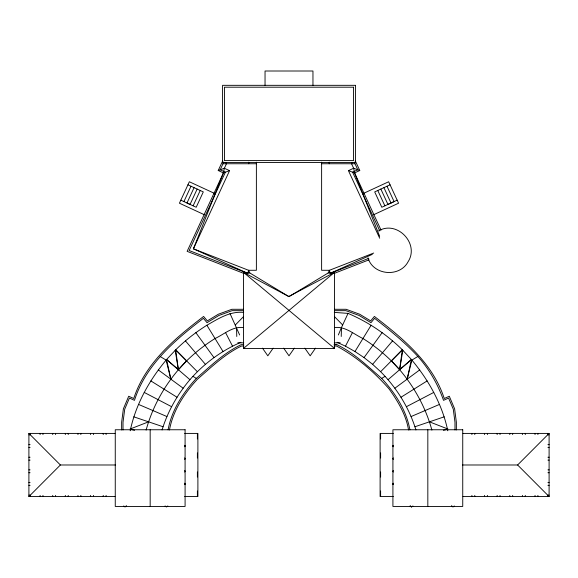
<?xml version="1.0" encoding="UTF-8"?>
<svg xmlns="http://www.w3.org/2000/svg" width="578" height="578" viewBox="0 0 578 578"><rect width="100%" height="100%" fill="white"/><g stroke="black" fill="none" stroke-linecap="round" stroke-linejoin="round"><path stroke-width="0.87" d="M289.412 296.406L289 296.651L243.454 272.332L243.454 348.462L334.546 348.462L334.546 272.332L332.849 272.332L328.167 272.982L289 296.651L249.833 272.982L243.454 272.332L334.546 348.462M341.23 336.483L341.482 327.502L348.05 313.384C368.244 321.989 386.718 334.438 402.375 349.82L411.392 359.494L399.629 369.71C414.549 387.217 425.841 407.88 431.889 430.104M334.438 318.023L334.532 316.679L342.66 324.973M402.31 349.813L399.629 369.71L391.364 360.903L402.31 349.813L380.635 371.705C396.804 387.946 409.224 408.01 415.929 429.953M402.808 350.34L399.629 369.71C389.03 357.565 376.646 347.038 362.962 338.52C353.823 334.272 345.145 325.992 334.438 327.596M247.969 273.423L248.562 270.28L256.379 270.28L256.379 162.172M247.29 273.119L193.413 248.815L223.419 172.909L224.38 168.249L226.468 163.747L225.615 162.418M168.082 429.888C171.63 410.279 182.951 392.83 196.318 378.402C210.45 366.163 224.112 352.753 241.185 344.654L243.728 344.654M169.455 430.003C172.981 410.712 184.144 393.567 197.286 379.37C211.245 367.305 224.698 354.039 241.532 346.02L243.945 346.02M447.791 430.755C442.351 404.701 428.912 380.476 411.883 360.101L411.428 359.53L407.165 379.154L411.883 360.101L417.887 356.46C429.23 369.255 437.907 384.189 443.514 400.337L448.579 398.061L453.275 409.173L454.987 422.272L454.987 429.981M130.209 430.755C135.649 404.701 149.088 380.476 166.117 360.101L166.572 359.53L189.931 379.681C203.889 363.663 221.36 350.694 240.896 342.292M146.111 430.104C153.235 403.993 167.519 380.006 186.607 360.874C195.256 352.428 204.785 344.929 215.038 338.52C224.177 334.272 232.855 325.992 243.569 327.596M162.071 429.953C167.699 411.485 177.446 394.377 189.931 379.681M338.361 334.958L341.482 327.502M223.722 162.172L222.992 163.747L256.379 163.747M183.912 201.57L191.007 186.232M194.078 187.648L186.983 202.986L190.054 204.41L197.149 189.071M193.124 205.833L200.219 190.494M249.833 272.982L248.562 270.28L193.413 248.815L229.567 170.655L223.419 172.909L218.231 170.517L222.747 160.735M223.744 162.129L220.196 169.787L225.391 172.186L189.151 250.534L247.268 273.148M223.419 172.909L187.135 251.343L243.49 273.278M328.167 272.982L329.438 270.28L373.72 253.041M185.09 483.634L184.599 484.646L185.437 483.93L184.599 483.208M337.104 342.292L345.471 346.179L352.436 332.596M380.635 371.705L372.608 364.328L364.039 357.587L354.971 351.525L371.119 325.241M352.385 162.418L351.532 163.747L353.62 168.249L354.581 172.909L379.638 236.301M273.17 348.144L267.824 355.817L262.477 348.144M294.346 348.144L289 355.817L283.654 348.144M315.523 348.144L310.176 355.817L304.83 348.144M364.039 357.587L382.159 332.625M243.569 310.653L232.132 310.653L218.939 315.458L207.032 322.669L203.413 318.334C174.917 340.102 145.656 364.906 134.486 400.337L129.421 398.061L124.725 409.173L123.013 422.272L123.013 429.981M372.608 364.328L392.599 340.832M175.199 350.34L178.371 369.71L175.69 349.813L186.636 360.903L178.371 369.71L166.608 359.494L175.69 349.813C185.155 340.493 195.631 332.292 206.881 325.241C218.296 318.709 229.914 311.072 243.678 312.395M235.34 324.973L243.468 316.679L243.562 318.023M114.964 496.56L28.9 496.56L60.387 464.987L115.513 464.987M462.487 464.987L517.613 464.987L549.1 433.413L463.036 433.413M388.076 379.681L411.428 359.53M184.599 446.758L185.437 446.043L184.599 445.32L185.09 445.739M184.599 459.387L185.437 458.672L184.599 457.949M184.599 472.016L185.437 471.301L184.599 470.579M393.401 445.32L392.563 446.043L393.401 446.758M393.401 457.949L392.563 458.672L393.401 459.387M393.401 470.579L392.563 471.301L393.401 472.016M393.401 483.208L392.563 483.93L393.401 484.646L392.917 483.634M243.454 348.462L334.546 272.332L329.944 272.982M125.773 506.436L126.38 505.974M126.409 505.952L125.036 506.993L123.67 505.952M167.822 505.952L166.45 506.993L165.084 505.952M411.55 506.993L410.178 505.952L411.55 506.993L412.916 505.952M454.33 505.952L452.964 506.993L451.591 505.952M394.875 388.206L419.707 369.913M401.002 397.231L427.171 380.902M334.272 344.654L336.815 344.654C353.888 352.753 367.55 366.163 381.682 378.402L384.999 376.386M334.546 272.332L288.754 296.5M406.413 406.695L433.76 392.426M348.433 170.655L353.62 168.249L359.776 170.517L354.581 172.909L348.433 170.655L379.688 238.23M363.425 193.428L388.654 181.759L398.574 203.203L373.345 214.871M390.071 184.808L374.703 191.91L381.798 207.256L397.165 200.147M330.71 273.119L372.283 254.371M411.081 416.55L439.446 404.427M378.489 230.933C396.913 219.878 419.715 243.613 408.133 261.668C399.687 277.801 373.034 275.417 367.984 257.831M330.739 273.148L368.793 258.344M334.518 273.278L368.995 259.854M132.998 429.815L130.209 428.984L148.568 421.832M429.432 421.832L447.791 428.984L445.002 429.815M218.231 170.517L224.38 168.249L229.567 170.655M414.975 426.737L444.186 416.832M443.384 430.292L447.791 428.984M334.257 342.855L340.204 342.776M321.621 163.747L355.008 163.747M243.454 272.332L248.056 272.982M243.504 309.288L231.886 309.288L218.34 314.222L207.329 320.891L203.608 316.441C175.026 338.376 145.259 362.977 133.749 398.509L128.706 396.248L123.389 408.812L121.647 422.186L121.647 429.96M334.496 309.288L346.114 309.288L359.661 314.222L370.671 320.891L374.392 316.441C402.974 338.376 432.741 362.977 444.251 398.509L449.294 396.248L454.611 408.812L456.36 422.186L456.36 429.96M334.431 310.653L345.868 310.653L359.068 315.458L370.968 322.669L374.587 318.334C389.753 330.168 404.802 342.306 417.894 356.46M334.12 344.654L336.815 344.654M28.9 496.56L28.9 433.413L114.964 433.413M184.642 433.413L197.893 433.413L197.893 496.56L184.642 496.56M393.358 433.413L380.107 433.413L380.107 496.56L393.358 496.56M28.9 434.851L30.063 434.851M547.937 434.851L549.1 434.851M28.9 444.605L30.063 444.605M547.937 444.605L549.1 444.605M28.9 447.48L30.063 447.48M547.937 447.48L549.1 447.48M28.9 457.234L30.063 457.234M547.937 457.234L549.1 457.234M28.9 460.11L30.063 460.11M547.937 460.11L549.1 460.11M28.9 469.863L30.063 469.863M547.937 469.863L549.1 469.863M28.9 472.739L30.063 472.739M547.937 472.739L549.1 472.739M28.9 482.493L30.063 482.493M547.937 482.493L549.1 482.493M28.9 485.368L30.063 485.368M547.937 485.368L549.1 485.368M28.9 495.122L30.063 495.122M547.937 495.122L549.1 495.122M463.036 496.56L549.1 496.56L549.1 433.413M334.055 346.02L336.468 346.02C356.481 356.554 373.973 371.885 388.936 388.734C397.816 401.139 406.059 414.715 408.545 430.003M237.804 342.776L243.743 342.855M334.322 312.395L348.05 313.384M130.209 428.984L134.616 430.292M133.814 416.832L163.025 426.737M138.554 404.427L166.919 416.55M214.575 193.428L189.346 181.759L179.426 203.203L204.655 214.871M187.929 184.808L203.297 191.91L196.202 207.256L180.835 200.147M144.24 392.426L171.587 406.695M345.471 346.179L354.971 351.525M160.113 356.46L166.117 360.101L170.835 379.154L166.572 359.53M193.001 376.386L196.318 378.402M150.829 380.902L177.005 397.231M158.293 369.913L183.125 388.206M451.62 505.974L452.227 506.436M517.613 464.987L549.1 496.56M28.9 433.413L60.387 464.987M175.625 349.82L197.365 371.705M381.682 378.402C395.049 392.83 406.37 410.279 409.918 429.888M185.401 340.832L205.392 364.328M195.841 332.625L213.961 357.587M206.881 325.241L223.029 351.525M225.565 332.596L232.529 346.179M229.95 313.384L239.639 334.958M386.993 186.232L394.088 201.57L387.946 204.41L380.851 189.071M383.922 187.648L391.017 202.986M377.781 190.494L384.876 205.833M355.253 160.735L359.776 170.517M354.256 162.129L357.804 169.787L352.616 172.186L379.789 230.947M354.581 172.909L381.039 230.102M330.031 273.423L329.438 270.28L321.621 270.28L321.621 162.172M236.518 327.502L236.77 336.483M547.662 433.413L547.662 434.577M547.662 495.397L547.662 496.56M537.908 433.413L537.908 434.577M537.908 495.397L537.908 496.56M535.033 433.413L535.033 434.577M535.033 495.397L535.033 496.56M525.279 433.413L525.279 434.577M525.279 495.397L525.279 496.56M522.411 433.413L522.411 434.577M522.411 495.397L522.411 496.56M512.657 433.413L512.657 434.577M512.657 495.397L512.657 496.56M509.782 433.413L509.782 434.577M509.782 495.397L509.782 496.56M500.028 433.413L500.028 434.577M500.028 495.397L500.028 496.56M497.152 433.413L497.152 434.577M497.152 495.397L497.152 496.56M487.399 433.413L487.399 434.577M487.399 495.397L487.399 496.56M484.523 433.413L484.523 434.577M484.523 495.397L484.523 496.56M474.776 433.413L474.776 434.577M474.776 495.397L474.776 496.56M471.901 433.413L471.901 434.577M471.901 495.397L471.901 496.56M427.828 429.757L427.828 506.436M380.613 433.919L380.613 438.962M380.613 452.95L380.613 457.993M380.613 471.98L380.613 477.023M380.613 491.011L380.613 496.054M329.243 162.172L329.243 163.747M312.958 85.4L312.958 71.007L265.042 71.007L265.042 85.4M248.757 162.172L248.757 163.747M197.387 433.919L197.387 438.962M197.387 452.95L197.387 457.993M197.387 471.98L197.387 477.023M197.387 491.011L197.387 496.054M150.172 429.757L150.172 506.436M106.099 433.413L106.099 434.577M106.099 495.397L106.099 496.56M103.224 433.413L103.224 434.577M103.224 495.397L103.224 496.56M93.477 433.413L93.477 434.577M93.477 495.397L93.477 496.56M90.602 433.413L90.602 434.577M90.602 495.397L90.602 496.56M80.848 433.413L80.848 434.577M80.848 495.397L80.848 496.56M77.972 433.413L77.972 434.577M77.972 495.397L77.972 496.56M68.218 433.413L68.218 434.577M68.218 495.397L68.218 496.56M65.343 433.413L65.343 434.577M65.343 495.397L65.343 496.56M55.589 433.413L55.589 434.577M55.589 495.397L55.589 496.56M52.721 433.413L52.721 434.577M52.721 495.397L52.721 496.56M42.967 433.413L42.967 434.577M42.967 495.397L42.967 496.56M40.092 433.413L40.092 434.577M40.092 495.397L40.092 496.56M30.338 433.413L30.338 434.577M30.338 495.397L30.338 496.56M355.419 85.327L222.581 85.327L222.581 162.461L355.419 162.461L355.419 85.327M353.548 87.199L224.452 87.199L224.452 160.597L353.548 160.597L353.548 87.199M185.09 429.757L115.26 429.757L115.26 506.436L185.09 506.436L185.09 429.757M462.74 429.757L392.917 429.757L392.917 506.436L462.74 506.436L462.74 429.757"/></g></svg>
